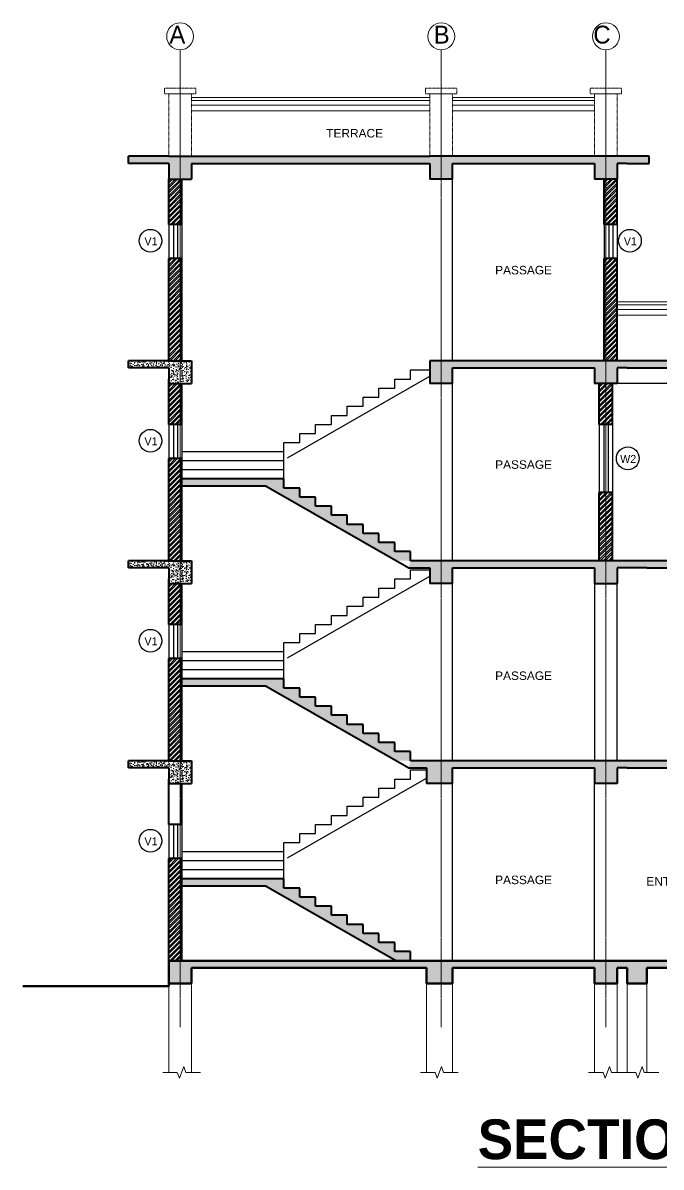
# Model space of a CAD drawing. Header units: inches. Extents: x -3071 to 2534411, y -17796 to 388172.
# Drawn here: x 1591175 to 1602419, y 162418 to 182569 of the extents above; entities that cross this region are included whole.
import ezdxf
from ezdxf.enums import TextEntityAlignment as Align

# ---------------------------------------------------------------- set-up
doc = ezdxf.new("R2010")
doc.units = ezdxf.units.IN
doc.header["$MEASUREMENT"] = 0
doc.linetypes.add('ACAD_ISO08W100', pattern=[36, 24, -3, 6, -3])
doc.linetypes.add('DASHED', pattern=[0.75, 0.5, -0.25])
for name, color, linetype, lineweight in [('001-Archi-Opening Tags', 14, 'Continuous', 25), ('A .8 boundary line', 10, 'Continuous', 53), ('A 0.05 hatch', 252, 'Continuous', 5), ('A 0.13 Text', 6, 'Continuous', 13), ('A 0.13 window elevation', 253, 'Continuous', 13), ('A 0.13parapet partition', 230, 'Continuous', 13), ('A 0.25 back line elevation', 20, 'Continuous', 25), ('A 0.40 wall', 160, 'Continuous', 40), ('A 0.9 RAILING', 100, 'Continuous', 9), ('cen', 50, 'ACAD_ISO08W100', 5), ('ele-1', 62, 'Continuous', 15), ('Grid Tag', 6, 'Continuous', 20), ('text', 7, 'Continuous', 25)]:
    doc.layers.add(name, color=color, linetype=linetype, lineweight=lineweight)
doc.styles.add('AERIAL', font='arial.ttf', dxfattribs={"height": 10})
doc.styles.add('Archi 100', font='GOTHIC.TTF', dxfattribs={"height": 200})
doc.styles.add('CG', font='GOTHIC.TTF', dxfattribs={"height": 40})
doc.styles.get("Standard").update_dxf_attribs({"font": 'GOTHIC.TTF'})
pattern_1 = [(50, (-271992.36, 37502.61), (107.5890274, -9.4128202), [11.25, -123.75]), (355, (-271992.36, 37502.61), (-20.8127, 112.82882), [9, -99]), (100.4514445, (-271983.4, 37501.83), (86.776327, 103.4159986), [9.561029, -105.171317]), (46.1842, (-271992.36, 37532.61), (160.0862, -24.827892), [16.875, -185.625]), (96.6356355, (-271979.02, 37530.54), (140.199292, 146.11779), [14.341551, -157.757064]), (351.184164, (-271992.36, 37532.61), (140.199292, 146.11779), [13.5, -148.5]), (21, (-271977.36, 37525.11), (89.536058, -60.3928336), [11.25, -123.75]), (326, (-271977.36, 37525.11), (36.4973, 108.772507), [9, -99]), (71.451445, (-271969.9, 37520.08), (126.0333565, 48.379673), [9.5610285, -105.171317]), (37.5, (-271992.362, 37502.61), (1.8239783, 49.9340781), [0, -97.8, 0, -100.5, 0, -99.375]), (7.5, (-271992.36, 37502.61), (39.4604306, 59.1617568), [0, -57.3, 0, -95.55, 0, -37.875]), (327.5, (-272025.812, 37502.61), (80.0733654, -3.3832308), [0, -37.5, 0, -117, 0, -155.25]), (317.5, (-272040.81, 37502.61), (87.4779254, 15.0157473), [0, -48.75, 0, -77.7, 0, -110.25])]

# ---------------------------------------------------------------- blocks, each defined once
blk = doc.blocks.new('window tag')
blk.add_circle((0, 0), 200)
at = {"style": 'Archi 100', "flags": 1}
for tag, p in [('WIDTH', (15, 174.5)), ('HEIGHT', (-4.5, -348.5))]:
    blk.add_attdef(tag, p, '', height=200, dxfattribs=at)
at = {"style": 'Archi 100'}
blk.add_attdef('SYMBOL', text='', height=200, dxfattribs=at).set_placement((8, -10.5), align=Align.MIDDLE_CENTER)
blk = doc.blocks.new('grid')
at = {"layer": 'Grid Tag', "linetype": 'Continuous', "ltscale": 30}
blk.add_circle((51, 48), 264, dxfattribs=at)
blk.add_attdef('GRID', (-143, -93), '', height=200)

msp = doc.modelspace()

# ---------------------------------------------------------------- hatches: boundary and pattern name
at = {"layer": 'A 0.05 hatch'}
h = msp.add_hatch(dxfattribs=at)
h.set_pattern_fill('AR-CONC', color=256, scale=15, style=0)
h.set_pattern_definition(pattern_1)
h.paths.add_polyline_path([(1593036.03, 180219.66), (1602208.93, 180219.66), (1602208.93, 180094.66), (1601644.87, 180094.66), (1601644.87, 179819.66), (1601244.87, 179819.66), (1601244.87, 180094.66), (1598744.87, 180094.66), (1598744.87, 179818.75), (1598344.87, 179818.75), (1598344.87, 180094.66), (1594144.87, 180094.66), (1594144.87, 179818.75), (1593744.87, 179819.66), (1593744.87, 180094.66), (1593036.03, 180094.66)])
h = msp.add_hatch(dxfattribs=at)
h.set_pattern_fill('STEEL', color=256, scale=500, style=0)
h.set_pattern_definition([(45, (1325086.22, 59146.136), (-44.194174, 44.194174), []), (45, (1325086.22, 59177.386), (-44.194174, 44.194174), [])])
h.paths.add_polyline_path([(1593744.87, 179019.66), (1593974.87, 179019.66), (1593974.86, 179818.75), (1593744.86, 179818.75)])
h = msp.add_hatch(dxfattribs=at)
h.set_pattern_fill('STEEL', color=256, scale=500, style=0)
h.set_pattern_definition([(45, (1332756.22, 59146.136), (-44.194174, 44.194174), []), (45, (1332756.22, 59177.386), (-44.194174, 44.194174), [])])
h.paths.add_polyline_path([(1601414.87, 179019.66), (1601644.87, 179019.66), (1601644.86, 179818.75), (1601414.86, 179818.75)])
h = msp.add_hatch(dxfattribs=at)
h.set_pattern_fill('STEEL', color=256, scale=500, style=0)
h.set_pattern_definition([(45, (1325086.22, 57225.54), (-44.194174, 44.194174), []), (45, (1325086.22, 57256.79), (-44.194174, 44.194174), [])])
h.paths.add_polyline_path([(1593744.86, 176619.66), (1593974.86, 176619.66), (1593974.86, 178419.66), (1593744.86, 178419.66)])
h = msp.add_hatch(dxfattribs=at)
h.set_pattern_fill('STEEL', color=256, scale=500, style=0)
h.set_pattern_definition([(45, (1332756.22, 57745.95), (-44.194174, 44.194174), []), (45, (1332756.22, 57777.2), (-44.194174, 44.194174), [])])
h.paths.add_polyline_path([(1601414.86, 176619.66), (1601644.86, 176619.66), (1601644.86, 178418.57), (1601414.86, 178418.57)])
h = msp.add_hatch(dxfattribs=at)
h.set_pattern_fill('AR-CONC', color=256, scale=15, style=0)
h.set_pattern_definition(pattern_1)
h.paths.add_polyline_path([(1593036.03, 176619.66), (1594144.87, 176619.66), (1594144.87, 176218.75), (1593744.87, 176218.75), (1593744.87, 176494.66), (1593036.03, 176494.66)])
h = msp.add_hatch(dxfattribs=at)
h.set_pattern_fill('AR-CONC', color=256, scale=15, style=0)
h.set_pattern_definition(pattern_1)
h.paths.add_polyline_path([(1598344.87, 176619.66), (1609019.09, 176620.01), (1609019.09, 176495.01), (1606244.83, 176494.83), (1606244.83, 176218.97), (1605844.83, 176218.97), (1605844.83, 176494.85), (1604194.84, 176494.76), (1604194.84, 176219.19), (1603844.84, 176219.19), (1603844.84, 176494.76), (1601644.87, 176494.66), (1601644.91, 176218.75), (1601244.87, 176218.75), (1601244.87, 176494.66), (1598744.87, 176494.66), (1598744.87, 176218.75), (1598344.87, 176218.75)])
h = msp.add_hatch(dxfattribs=at)
h.set_pattern_fill('STEEL', color=256, scale=500, style=0)
h.set_pattern_definition([(45, (1325086.22, 55544.9), (-44.194174, 44.194174), []), (45, (1325086.22, 55576.15), (-44.194174, 44.194174), [])])
h.paths.add_polyline_path([(1593744.87, 175495.69), (1593974.87, 175495.69), (1593974.86, 176217.52), (1593744.86, 176217.52)])
h = msp.add_hatch(dxfattribs=at)
h.set_pattern_fill('STEEL', color=256, scale=500, style=0)
h.set_pattern_definition([(45, (1332671.22, 55546.136), (-44.194174, 44.194174), []), (45, (1332671.22, 55577.386), (-44.194174, 44.194174), [])])
h.paths.add_polyline_path([(1601329.87, 175496.92), (1601559.87, 175496.92), (1601559.87, 176218.75), (1601329.87, 176218.75)])
h = msp.add_hatch(dxfattribs=at)
h.set_pattern_fill('STEEL', color=256, scale=500, style=0)
h.set_pattern_definition([(45, (1325086.22, 54224.305), (-44.194174, 44.194174), []), (45, (1325086.22, 54255.555), (-44.194174, 44.194174), [])])
h.paths.add_polyline_path([(1593744.86, 173096.92), (1593974.86, 173096.92), (1593974.86, 174896.92), (1593744.86, 174896.92)])
h = msp.add_hatch(dxfattribs=at)
h.set_pattern_fill('AR-CONC', color=256, scale=15, style=0)
h.set_pattern_definition(pattern_1)
h.paths.add_polyline_path([(1593974.87, 174536.92), (1595773.62, 174536.92), (1595773.62, 174376.92), (1596052.62, 174376.92), (1596052.62, 174216.92), (1596331.62, 174216.92), (1596331.62, 174056.92), (1596610.62, 174056.92), (1596610.62, 173896.92), (1596889.62, 173896.92), (1596889.62, 173736.92), (1597168.62, 173736.92), (1597168.62, 173576.92), (1597447.62, 173576.92), (1597447.62, 173416.92), (1597726.62, 173416.92), (1597726.62, 173256.92), (1598005.62, 173256.92), (1598005.62, 173096.92), (1597754.35, 173096.92), (1595461.32, 174411.92), (1593974.87, 174411.92)])
h = msp.add_hatch(dxfattribs=at)
h.set_pattern_fill('STEEL', color=256, scale=500, style=0)
h.set_pattern_definition([(45, (1332671.22, 53625.54), (-44.194174, 44.194174), []), (45, (1332671.22, 53656.79), (-44.194174, 44.194174), [])])
h.paths.add_polyline_path([(1601329.87, 173098.15), (1601559.87, 173098.15), (1601559.87, 174298.15), (1601329.87, 174298.15)])
h = msp.add_hatch(dxfattribs=at)
h.set_pattern_fill('AR-CONC', color=256, scale=15, style=0)
h.set_pattern_definition([(50, (-271992.36, 33979.87), (107.5890274, -9.4128202), [11.25, -123.75]), (355, (-271992.36, 33979.87), (-20.8127, 112.82882), [9, -99]), (100.4514445, (-271983.4, 33979.09), (86.776327, 103.4159986), [9.561029, -105.171317]), (46.1842, (-271992.36, 34009.87), (160.0862, -24.827892), [16.875, -185.625]), (96.6356355, (-271979.02, 34007.8), (140.199292, 146.11779), [14.341551, -157.757064]), (351.184164, (-271992.36, 34009.87), (140.199292, 146.11779), [13.5, -148.5]), (21, (-271977.36, 34002.37), (89.536058, -60.3928336), [11.25, -123.75]), (326, (-271977.36, 34002.37), (36.4973, 108.772507), [9, -99]), (71.451445, (-271969.9, 33997.34), (126.0333565, 48.379673), [9.5610285, -105.171317]), (37.5, (-271992.362, 33979.87), (1.8239783, 49.9340781), [0, -97.8, 0, -100.5, 0, -99.375]), (7.5, (-271992.36, 33979.87), (39.4604306, 59.1617568), [0, -57.3, 0, -95.55, 0, -37.875]), (327.5, (-272025.812, 33979.87), (80.0733654, -3.3832308), [0, -37.5, 0, -117, 0, -155.25]), (317.5, (-272040.81, 33979.87), (87.4779254, 15.0157473), [0, -48.75, 0, -77.7, 0, -110.25])])
h.paths.add_polyline_path([(1593036.03, 173096.92), (1594144.87, 173096.92), (1594144.87, 172696.01), (1593744.87, 172696.01), (1593744.87, 172971.92), (1593036.03, 172971.92)])
h = msp.add_hatch(dxfattribs=at)
h.set_pattern_fill('AR-CONC', color=256, scale=15, style=0)
h.set_pattern_definition(pattern_1)
h.paths.add_polyline_path([(1598005.62, 173096.92), (1611659.86, 173096.92), (1611659.86, 172971.92), (1610846.1, 172971.92), (1610846.1, 172696.65), (1610444.92, 172696.56), (1610444.92, 172971.92), (1606244.86, 172971.92), (1606244.86, 172696.01), (1605844.86, 172696.01), (1605844.86, 172971.92), (1604194.87, 172971.92), (1604194.87, 172696.01), (1603844.87, 172696.01), (1603844.87, 172971.92), (1602169.88, 172971.92), (1601819.88, 172971.92), (1601644.87, 172971.92), (1601644.87, 172696.01), (1601244.87, 172696.01), (1601244.87, 172971.92), (1598744.87, 172971.92), (1598744.87, 172696.01), (1598344.87, 172696.01), (1598344.87, 172971.92), (1597972.32, 172971.92)])
h = msp.add_hatch(dxfattribs=at)
h.set_pattern_fill('STEEL', color=256, scale=500, style=0)
h.set_pattern_definition([(45, (1325086.22, 52023.4), (-44.194174, 44.194174), []), (45, (1325086.22, 52054.65), (-44.194174, 44.194174), [])])
h.paths.add_polyline_path([(1593744.87, 171974.18), (1593974.87, 171974.18), (1593974.86, 172696.01), (1593744.86, 172696.01)])
h = msp.add_hatch(dxfattribs=at)
h.set_pattern_fill('STEEL', color=256, scale=500, style=0)
h.set_pattern_definition([(45, (1325086.22, 50702.8), (-44.194174, 44.194174), []), (45, (1325086.22, 50734.05), (-44.194174, 44.194174), [])])
h.paths.add_polyline_path([(1593744.86, 169575.41), (1593974.86, 169575.41), (1593974.86, 171375.41), (1593744.86, 171375.41)])
h = msp.add_hatch(dxfattribs=at)
h.set_pattern_fill('AR-CONC', color=256, scale=15, style=0)
h.set_pattern_definition([(50, (-271992.36, 41025.35), (107.5890274, -9.4128202), [11.25, -123.75]), (355, (-271992.36, 41025.35), (-20.8127, 112.82882), [9, -99]), (100.4514445, (-271983.4, 41024.56), (86.776327, 103.4159986), [9.561029, -105.171317]), (46.1842, (-271992.36, 41055.35), (160.0862, -24.827892), [16.875, -185.625]), (96.6356355, (-271979.02, 41053.28), (140.199292, 146.11779), [14.341551, -157.757064]), (351.184164, (-271992.36, 41055.35), (140.199292, 146.11779), [13.5, -148.5]), (21, (-271977.36, 41047.85), (89.536058, -60.3928336), [11.25, -123.75]), (326, (-271977.36, 41047.85), (36.4973, 108.772507), [9, -99]), (71.451445, (-271969.9, 41042.81), (126.0333565, 48.379673), [9.5610285, -105.171317]), (37.5, (-271992.362, 41025.347), (1.8239783, 49.9340781), [0, -97.8, 0, -100.5, 0, -99.375]), (7.5, (-271992.36, 41025.347), (39.4604306, 59.1617568), [0, -57.3, 0, -95.55, 0, -37.875]), (327.5, (-272025.812, 41025.347), (80.0733654, -3.3832308), [0, -37.5, 0, -117, 0, -155.25]), (317.5, (-272040.81, 41025.35), (87.4779254, 15.0157473), [0, -48.75, 0, -77.7, 0, -110.25])])
h.paths.add_polyline_path([(1593974.87, 171015.41), (1595773.62, 171015.41), (1595773.62, 170855.41), (1596052.62, 170855.41), (1596052.62, 170695.41), (1596331.62, 170695.41), (1596331.62, 170535.41), (1596610.62, 170535.41), (1596610.62, 170375.41), (1596889.62, 170375.41), (1596889.62, 170215.41), (1597168.62, 170215.41), (1597168.62, 170055.41), (1597447.62, 170055.41), (1597447.62, 169895.41), (1597726.62, 169895.41), (1597726.62, 169735.41), (1598005.62, 169735.41), (1598005.62, 169575.41), (1597754.35, 169575.41), (1595461.32, 170890.41), (1593974.87, 170890.41)])
h = msp.add_hatch(dxfattribs=at)
h.set_pattern_fill('AR-CONC', color=256, scale=15, style=0)
h.set_pattern_definition([(50, (-271992.36, 30458.37), (107.5890274, -9.4128202), [11.25, -123.75]), (355, (-271992.36, 30458.37), (-20.8127, 112.82882), [9, -99]), (100.4514445, (-271983.4, 30457.58), (86.776327, 103.4159986), [9.561029, -105.171317]), (46.1842, (-271992.36, 30488.37), (160.0862, -24.827892), [16.875, -185.625]), (96.6356355, (-271979.02, 30486.3), (140.199292, 146.11779), [14.341551, -157.757064]), (351.184164, (-271992.36, 30488.37), (140.199292, 146.11779), [13.5, -148.5]), (21, (-271977.36, 30480.87), (89.536058, -60.3928336), [11.25, -123.75]), (326, (-271977.36, 30480.87), (36.4973, 108.772507), [9, -99]), (71.451445, (-271969.9, 30475.83), (126.0333565, 48.379673), [9.5610285, -105.171317]), (37.5, (-271992.362, 30458.367), (1.8239783, 49.9340781), [0, -97.8, 0, -100.5, 0, -99.375]), (7.5, (-271992.36, 30458.367), (39.4604306, 59.1617568), [0, -57.3, 0, -95.55, 0, -37.875]), (327.5, (-272025.812, 30458.367), (80.0733654, -3.3832308), [0, -37.5, 0, -117, 0, -155.25]), (317.5, (-272040.81, 30458.37), (87.4779254, 15.0157473), [0, -48.75, 0, -77.7, 0, -110.25])])
h.paths.add_polyline_path([(1593036.03, 169575.41), (1594144.87, 169575.41), (1594144.87, 169174.51), (1593744.87, 169174.51), (1593744.87, 169450.41), (1593036.03, 169450.41)])
h = msp.add_hatch(dxfattribs=at)
h.set_pattern_fill('AR-CONC', color=256, scale=15, style=0)
h.set_pattern_definition(pattern_1)
h.paths.add_polyline_path([(1598005.62, 169575.41), (1611659.86, 169575.41), (1611659.86, 169450.41), (1610846.1, 169450.41), (1610845.41, 169175.24), (1610444.92, 169175.15), (1610444.86, 169450.41), (1606244.86, 169450.41), (1606232.36, 169174.51), (1605844.86, 169174.51), (1605844.86, 169450.41), (1604194.87, 169450.41), (1604194.87, 169174.51), (1603844.87, 169174.51), (1603844.87, 169450.41), (1602169.88, 169450.41), (1601819.88, 169450.41), (1601644.87, 169450.41), (1601644.87, 169174.51), (1601244.87, 169174.51), (1601244.87, 169450.41), (1598744.87, 169450.41), (1598744.87, 169174.51), (1598284.62, 169174.51), (1598284.62, 169450.41), (1597972.32, 169450.41)])
h = msp.add_hatch(dxfattribs=at)
h.set_pattern_fill('STEEL', color=256, scale=500, style=0)
h.set_pattern_definition([(45, (1325086.22, 46101.894), (-44.194174, 44.194174), []), (45, (1325086.22, 46133.144), (-44.194174, 44.194174), [])])
h.paths.add_polyline_path([(1593744.87, 166052.68), (1593974.87, 166052.68), (1593974.87, 167852.84), (1593744.87, 167852.84)])
h = msp.add_hatch(dxfattribs=at)
h.set_pattern_fill('AR-CONC', color=256, scale=15, style=0)
h.set_pattern_definition(pattern_1)
h.paths.add_polyline_path([(1593974.87, 167492.68), (1595773.62, 167492.68), (1595773.62, 167332.68), (1596052.62, 167332.68), (1596052.62, 167172.68), (1596331.62, 167172.68), (1596331.62, 167012.68), (1596610.62, 167012.68), (1596610.62, 166852.68), (1596889.62, 166852.68), (1596889.62, 166692.68), (1597168.62, 166692.68), (1597168.62, 166532.68), (1597447.62, 166532.68), (1597447.62, 166372.68), (1597726.62, 166372.68), (1597726.62, 166212.68), (1598005.62, 166212.68), (1598005.62, 166052.68), (1597754.35, 166052.68), (1595461.32, 167367.68), (1593974.87, 167367.68)])
h = msp.add_hatch(dxfattribs=at)
h.set_pattern_fill('AR-CONC', color=256, scale=15, style=0)
h.set_pattern_definition(pattern_1)
h.paths.add_polyline_path([(1593744.87, 166052.68), (1610846.1, 166052.68), (1610846.1, 165927.68), (1610819.87, 165927.68), (1610819.87, 165652.68), (1610444.92, 165652.68), (1610444.92, 165927.68), (1606244.86, 165927.68), (1606244.86, 165652.68), (1605844.86, 165652.68), (1605844.86, 165927.68), (1604194.87, 165927.68), (1604194.87, 165652.68), (1603844.87, 165652.68), (1603844.87, 165927.68), (1602169.88, 165927.68), (1602169.88, 165652.68), (1601819.88, 165652.68), (1601819.88, 165927.68), (1601644.87, 165927.68), (1601644.87, 165652.68), (1601244.87, 165652.68), (1601244.87, 165927.68), (1598744.87, 165927.68), (1598744.87, 165652.68), (1598284.62, 165652.68), (1598284.62, 165927.68), (1594144.87, 165927.68), (1594144.87, 165652.68), (1593744.87, 165652.68)])

# ---------------------------------------------------------------- linework, layer by layer
at = {"layer": 'A .8 boundary line'}
for p, q in [((1593744.87, 166052.68), (1610819.87, 166052.68)), ((1593744.87, 166052.68), (1593744.87, 165602.68)), ((1594144.87, 165927.68), (1598284.62, 165927.68)), ((1594144.87, 165927.68), (1594144.87, 165652.68)), ((1598284.62, 165652.68), (1598284.62, 165927.68)), ((1598744.87, 165927.68), (1601244.87, 165927.68)), ((1598744.87, 165652.68), (1598744.87, 165927.68)), ((1601244.87, 165652.68), (1601244.87, 165927.68)), ((1601644.87, 165927.68), (1601819.88, 165927.68)), ((1601644.87, 165652.68), (1601644.87, 165927.68)), ((1601819.88, 165652.68), (1601819.88, 165927.68)), ((1602169.88, 165927.68), (1603844.87, 165927.68)), ((1602169.88, 165652.68), (1602169.88, 165927.68)), ((1593744.87, 165652.68), (1594144.87, 165652.68)), ((1598284.62, 165652.68), (1598744.87, 165652.68)), ((1601244.87, 165652.68), (1601644.87, 165652.68)), ((1601819.88, 165652.68), (1602169.88, 165652.68)), ((1593744.87, 165602.68), (1591174.87, 165602.68))]:
    msp.add_line(p, q, dxfattribs=at)
at = {"layer": 'A 0.13 window elevation', "linetype": 'DASHED', "ltscale": 0.005}
for points in [[(1594219.87, 181419.66), (1593669.87, 181419.66), (1593669.87, 181319.66), (1594219.87, 181319.66)], [(1598819.87, 181419.66), (1598269.87, 181419.66), (1598269.87, 181319.66), (1598819.87, 181319.66)], [(1601719.87, 181419.66), (1601169.87, 181419.66), (1601169.87, 181319.66), (1601719.87, 181319.66)], [(1594144.87, 181319.66), (1593744.87, 181319.66), (1593744.87, 180219.66), (1594144.87, 180219.66)], [(1598744.87, 181319.66), (1598344.87, 181319.66), (1598344.87, 180219.66), (1598744.87, 180219.66)], [(1601644.87, 181319.66), (1601244.87, 181319.66), (1601244.87, 180219.66), (1601644.87, 180219.66)]]:
    msp.add_lwpolyline(points, close=True, dxfattribs=at)
at = {"layer": 'A 0.13parapet partition', "ltscale": 20}
for p, q in [((1598344.87, 181119.66), (1594144.87, 181119.66)), ((1598344.87, 181019.66), (1594144.87, 181019.66)), ((1601244.87, 181119.66), (1598744.87, 181119.66)), ((1601244.87, 181019.66), (1598744.87, 181019.66)), ((1607924.86, 177520.01), (1601644.87, 177519.66)), ((1607924.86, 177420.01), (1601644.87, 177419.66))]:
    msp.add_line(p, q, dxfattribs=at)
at = {"layer": 'A 0.25 back line elevation', "ltscale": 20}
for p, q in [((1598744.87, 176619.66), (1598744.87, 179819.66)), ((1593744.87, 179019.66), (1593744.87, 178419.66)), ((1593827.08, 179019.66), (1593827.08, 178419.66)), ((1593898.24, 179019.66), (1593898.24, 178419.66)), ((1593974.87, 179019.66), (1593974.87, 178419.66)), ((1601414.87, 179019.66), (1601414.87, 178419.66)), ((1601497.08, 179019.66), (1601497.08, 178419.66)), ((1601568.24, 179019.66), (1601568.24, 178419.66)), ((1601644.87, 179019.66), (1601644.87, 178419.66)), ((1595835.8, 174908.48), (1598344.87, 176347.37)), ((1598005.62, 176296.92), (1598005.62, 176456.92)), ((1598005.62, 176456.92), (1598344.87, 176456.92)), ((1597447.62, 175976.92), (1597447.62, 176136.92)), ((1597447.62, 176136.92), (1597726.62, 176136.92)), ((1597726.62, 176136.92), (1597726.62, 176296.92)), ((1597726.62, 176296.92), (1598005.62, 176296.92)), ((1598744.87, 173096.92), (1598744.87, 176296.92)), ((1609019.09, 176220.01), (1601644.87, 176218.75)), ((1597168.62, 175816.92), (1597168.62, 175976.92)), ((1597168.62, 175976.92), (1597447.62, 175976.92)), ((1596889.62, 175656.92), (1596889.62, 175816.92)), ((1596889.62, 175816.92), (1597168.62, 175816.92)), ((1596610.62, 175496.92), (1596610.62, 175656.92)), ((1596610.62, 175656.92), (1596889.62, 175656.92)), ((1593744.87, 175496.92), (1593744.87, 174896.92)), ((1593827.08, 175496.92), (1593827.08, 174896.92)), ((1593898.24, 175496.92), (1593898.24, 174896.92)), ((1593974.87, 175496.92), (1593974.87, 174896.92)), ((1596052.62, 175176.92), (1596052.62, 175336.92)), ((1596052.62, 175336.92), (1596331.62, 175336.92)), ((1596331.62, 175336.92), (1596331.62, 175496.92)), ((1596331.62, 175496.92), (1596610.62, 175496.92)), ((1601329.87, 175496.92), (1601329.87, 174296.92)), ((1601412.08, 175496.92), (1601412.08, 174296.92)), ((1601483.24, 175496.92), (1601483.24, 174296.92)), ((1601559.87, 175496.92), (1601559.87, 174296.92)), ((1595773.62, 175016.92), (1595773.62, 175176.92)), ((1595773.62, 175176.92), (1596052.62, 175176.92)), ((1595773.62, 175016.92), (1593974.87, 175016.92)), ((1595773.62, 174536.92), (1595773.62, 175016.92)), ((1595773.62, 174856.92), (1593974.87, 174856.92)), ((1595773.62, 174696.92), (1593974.87, 174696.92)), ((1598005.62, 172775.41), (1598005.62, 172935.41)), ((1598005.62, 172935.41), (1598344.87, 172935.41)), ((1595835.8, 171386.98), (1598344.87, 172825.87)), ((1597726.62, 172615.41), (1597726.62, 172775.41)), ((1597726.62, 172775.41), (1598005.62, 172775.41)), ((1598744.87, 169575.41), (1598744.87, 172775.41)), ((1597447.62, 172455.41), (1597447.62, 172615.41)), ((1597447.62, 172615.41), (1597726.62, 172615.41)), ((1596889.62, 172135.41), (1596889.62, 172295.41)), ((1596889.62, 172295.41), (1597168.62, 172295.41)), ((1597168.62, 172295.41), (1597168.62, 172455.41)), ((1597168.62, 172455.41), (1597447.62, 172455.41)), ((1596610.62, 171975.41), (1596610.62, 172135.41)), ((1596610.62, 172135.41), (1596889.62, 172135.41)), ((1593744.87, 171975.41), (1593744.87, 171375.41)), ((1593827.08, 171975.41), (1593827.08, 171375.41)), ((1593898.24, 171975.41), (1593898.24, 171375.41)), ((1593974.87, 171975.41), (1593974.87, 171375.41)), ((1596331.62, 171815.41), (1596331.62, 171975.41)), ((1596331.62, 171975.41), (1596610.62, 171975.41)), ((1596052.62, 171655.41), (1596052.62, 171815.41)), ((1596052.62, 171815.41), (1596331.62, 171815.41)), ((1595773.62, 171495.41), (1593974.87, 171495.41)), ((1595773.62, 171495.41), (1595773.62, 171655.41)), ((1595773.62, 171655.41), (1596052.62, 171655.41)), ((1595773.62, 171015.41), (1595773.62, 171495.41)), ((1595773.62, 171335.41), (1593974.87, 171335.41)), ((1595773.62, 171175.41), (1593974.87, 171175.41)), ((1595835.8, 167864.24), (1598284.62, 169268.58)), ((1598005.62, 169252.68), (1598005.62, 169412.68)), ((1598005.62, 169412.68), (1598284.62, 169412.68)), ((1597447.62, 168932.68), (1597447.62, 169092.68)), ((1597447.62, 169092.68), (1597726.62, 169092.68)), ((1597726.62, 169092.68), (1597726.62, 169252.68)), ((1597726.62, 169252.68), (1598005.62, 169252.68)), ((1598744.87, 166052.68), (1598744.87, 169174.51)), ((1601244.87, 166052.68), (1601244.87, 169174.51)), ((1597168.62, 168772.68), (1597168.62, 168932.68)), ((1597168.62, 168932.68), (1597447.62, 168932.68)), ((1596889.62, 168612.68), (1596889.62, 168772.68)), ((1596889.62, 168772.68), (1597168.62, 168772.68)), ((1596610.62, 168452.68), (1596610.62, 168612.68)), ((1596610.62, 168612.68), (1596889.62, 168612.68)), ((1593744.87, 168452.68), (1593744.87, 167852.68)), ((1593827.08, 168452.68), (1593827.08, 167852.68)), ((1593898.24, 168452.68), (1593898.24, 167852.68)), ((1593974.87, 168452.68), (1593974.87, 167852.68)), ((1596052.62, 168132.68), (1596052.62, 168292.68)), ((1596052.62, 168292.68), (1596331.62, 168292.68)), ((1596331.62, 168292.68), (1596331.62, 168452.68)), ((1596331.62, 168452.68), (1596610.62, 168452.68)), ((1595773.62, 167972.68), (1595773.62, 168132.68)), ((1595773.62, 168132.68), (1596052.62, 168132.68)), ((1595773.62, 167972.68), (1593974.87, 167972.68)), ((1595773.62, 167492.68), (1595773.62, 167972.68)), ((1595773.62, 167812.68), (1593974.87, 167812.68)), ((1595773.62, 167652.68), (1593974.87, 167652.68))]:
    msp.add_line(p, q, dxfattribs=at)
msp.add_lwpolyline([(1601644.87, 172696.01), (1601244.87, 172696.01), (1601244.87, 169575.41), (1601644.87, 169575.41)], close=True, dxfattribs=at)
at = {"layer": 'A 0.40 wall'}
for p, q in [((1593036.03, 180094.66), (1593036.03, 180219.66)), ((1593744.87, 180219.66), (1593036.03, 180219.66)), ((1593744.87, 180219.66), (1594144.87, 180219.66)), ((1594144.87, 180219.66), (1598344.87, 180219.66)), ((1602208.93, 180219.66), (1598344.87, 180219.66)), ((1602208.93, 180094.66), (1602208.93, 180219.66)), ((1593744.87, 180094.66), (1593036.03, 180094.66)), ((1593744.87, 180094.66), (1593744.87, 179818.75)), ((1594144.87, 180094.66), (1594144.87, 179818.75)), ((1594144.87, 180094.66), (1598344.87, 180094.66)), ((1598344.87, 180094.66), (1598344.87, 179818.75)), ((1598744.87, 179818.75), (1598744.87, 180094.66)), ((1598744.87, 180094.66), (1601244.87, 180094.66)), ((1601244.87, 180094.66), (1601244.87, 179818.75)), ((1601644.87, 180094.66), (1601644.87, 179818.75)), ((1601819.88, 180094.66), (1601644.87, 180094.66)), ((1601819.88, 180094.66), (1602208.93, 180094.66)), ((1593744.87, 179019.66), (1593744.87, 179819.66)), ((1593744.87, 179818.75), (1594144.87, 179818.75)), ((1593974.87, 179019.66), (1593974.87, 179819.66)), ((1598744.87, 179818.75), (1598344.87, 179818.75)), ((1601644.87, 179818.75), (1601244.87, 179818.75)), ((1601414.87, 179019.66), (1601414.87, 179819.66)), ((1601644.87, 179019.66), (1601644.87, 179819.66)), ((1601644.87, 179019.66), (1601644.87, 179819.66)), ((1593974.87, 179019.66), (1593744.87, 179019.66)), ((1601644.87, 179019.66), (1601414.87, 179019.66)), ((1593744.87, 176619.66), (1593744.87, 178419.66)), ((1593974.87, 178419.66), (1593744.87, 178419.66)), ((1593974.87, 176619.66), (1593974.87, 178419.66)), ((1601414.87, 176619.66), (1601414.87, 178419.66)), ((1601644.87, 178419.66), (1601414.87, 178419.66)), ((1601644.87, 177819.66), (1601644.87, 178419.66)), ((1601644.87, 176619.66), (1601644.87, 178419.66)), ((1593036.03, 176494.66), (1593036.03, 176619.66)), ((1593744.87, 176619.66), (1593036.03, 176619.66)), ((1593744.87, 176619.66), (1594144.87, 176619.66)), ((1594144.87, 176619.66), (1594144.87, 176218.75)), ((1609019.09, 176620.01), (1598344.87, 176619.66)), ((1598344.87, 176619.66), (1598344.87, 176218.75)), ((1593744.87, 176494.66), (1593036.03, 176494.66)), ((1593744.87, 176494.66), (1593744.87, 176218.75)), ((1598744.87, 176218.75), (1598744.87, 176494.66)), ((1598744.87, 176494.66), (1601244.87, 176494.66)), ((1601244.87, 176494.66), (1601244.87, 176218.75)), ((1601644.87, 176494.66), (1601644.87, 176218.75)), ((1601819.88, 176494.66), (1601644.87, 176494.66)), ((1601819.88, 176494.66), (1603844.84, 176494.76)), ((1593744.87, 175496.92), (1593744.87, 176296.92)), ((1593744.87, 176218.75), (1594144.87, 176218.75)), ((1593974.87, 175496.92), (1593974.87, 176218.75)), ((1598744.87, 176218.75), (1598344.87, 176218.75)), ((1601644.87, 176218.75), (1601244.87, 176218.75)), ((1601329.87, 175496.92), (1601329.87, 176218.75)), ((1601559.87, 175496.92), (1601559.87, 176218.75)), ((1593974.87, 175496.92), (1593744.87, 175496.92)), ((1601559.87, 175496.92), (1601329.87, 175496.92)), ((1593744.87, 173096.92), (1593744.87, 174896.92)), ((1593974.87, 174896.92), (1593744.87, 174896.92)), ((1593974.87, 173096.92), (1593974.87, 174896.92)), ((1595773.62, 174536.92), (1593974.87, 174536.92)), ((1595773.62, 174376.92), (1595773.62, 174536.92)), ((1595461.32, 174411.92), (1593974.87, 174411.92)), ((1595461.32, 174411.92), (1597972.32, 172971.92)), ((1596052.62, 174376.92), (1595773.62, 174376.92)), ((1596052.62, 174216.92), (1596052.62, 174376.92)), ((1596331.62, 174216.92), (1596052.62, 174216.92)), ((1596331.62, 174056.92), (1596331.62, 174216.92)), ((1601329.87, 173096.92), (1601329.87, 174296.92)), ((1601559.87, 174296.92), (1601329.87, 174296.92)), ((1601559.87, 173096.92), (1601559.87, 174296.92)), ((1596610.62, 174056.92), (1596331.62, 174056.92)), ((1596610.62, 173896.92), (1596610.62, 174056.92)), ((1596889.62, 173896.92), (1596610.62, 173896.92)), ((1596889.62, 173736.92), (1596889.62, 173896.92)), ((1597168.62, 173736.92), (1596889.62, 173736.92)), ((1597168.62, 173576.92), (1597168.62, 173736.92)), ((1597447.62, 173576.92), (1597168.62, 173576.92)), ((1597447.62, 173416.92), (1597447.62, 173576.92)), ((1597726.62, 173416.92), (1597447.62, 173416.92)), ((1597726.62, 173256.92), (1597726.62, 173416.92)), ((1593036.03, 172971.92), (1593036.03, 173096.92)), ((1593744.87, 173096.92), (1593036.03, 173096.92)), ((1593744.87, 173096.92), (1594144.87, 173096.92)), ((1594144.87, 173096.92), (1594144.87, 172696.01)), ((1598005.62, 173256.92), (1597726.62, 173256.92)), ((1598005.62, 173096.92), (1598005.62, 173256.92)), ((1611659.86, 173096.92), (1598005.62, 173096.92)), ((1593744.87, 172971.92), (1593036.03, 172971.92)), ((1593744.87, 172971.92), (1593744.87, 172696.01)), ((1597972.32, 172971.92), (1598344.87, 172971.92)), ((1598344.87, 172971.92), (1598344.87, 172696.01)), ((1598744.87, 172696.01), (1598744.87, 172971.92)), ((1598744.87, 172971.92), (1601244.87, 172971.92)), ((1601244.87, 172971.92), (1601244.87, 172696.01)), ((1601644.87, 172971.92), (1601644.87, 172696.01)), ((1602169.88, 172971.92), (1601644.87, 172971.92)), ((1602169.88, 172971.92), (1603844.87, 172971.92)), ((1593744.87, 171975.41), (1593744.87, 172775.41)), ((1593744.87, 172696.01), (1594144.87, 172696.01)), ((1593974.87, 171975.41), (1593974.87, 172696.01)), ((1598744.87, 172696.01), (1598344.87, 172696.01)), ((1601244.87, 172696.01), (1601644.87, 172696.01)), ((1593974.87, 171975.41), (1593744.87, 171975.41)), ((1593744.87, 169575.41), (1593744.87, 171375.41)), ((1593974.87, 171375.41), (1593744.87, 171375.41)), ((1593974.87, 169575.41), (1593974.87, 171375.41)), ((1595773.62, 171015.41), (1593974.87, 171015.41)), ((1595461.32, 170890.41), (1593974.87, 170890.41)), ((1595461.32, 170890.41), (1597972.32, 169450.41)), ((1595773.62, 170855.41), (1595773.62, 171015.41)), ((1596052.62, 170855.41), (1595773.62, 170855.41)), ((1596052.62, 170695.41), (1596052.62, 170855.41)), ((1596331.62, 170695.41), (1596052.62, 170695.41)), ((1596331.62, 170535.41), (1596331.62, 170695.41)), ((1596610.62, 170535.41), (1596331.62, 170535.41)), ((1596610.62, 170375.41), (1596610.62, 170535.41)), ((1596889.62, 170375.41), (1596610.62, 170375.41)), ((1596889.62, 170215.41), (1596889.62, 170375.41)), ((1597168.62, 170215.41), (1596889.62, 170215.41)), ((1597168.62, 170055.41), (1597168.62, 170215.41)), ((1597447.62, 170055.41), (1597168.62, 170055.41)), ((1597447.62, 169895.41), (1597447.62, 170055.41)), ((1597726.62, 169895.41), (1597447.62, 169895.41)), ((1597726.62, 169735.41), (1597726.62, 169895.41)), ((1598005.62, 169735.41), (1597726.62, 169735.41)), ((1598005.62, 169575.41), (1598005.62, 169735.41)), ((1593036.03, 169450.41), (1593036.03, 169575.41)), ((1593744.87, 169575.41), (1593036.03, 169575.41)), ((1593744.87, 169575.41), (1594144.87, 169575.41)), ((1594144.87, 169575.41), (1594144.87, 169174.51)), ((1611659.86, 169575.41), (1598005.62, 169575.41)), ((1593744.87, 169450.41), (1593036.03, 169450.41)), ((1593744.87, 169450.41), (1593744.87, 169174.51)), ((1597972.32, 169450.41), (1598284.62, 169450.41)), ((1598284.62, 169450.41), (1598284.62, 169174.51)), ((1598744.87, 169174.51), (1598744.87, 169450.41)), ((1598744.87, 169450.41), (1601244.87, 169450.41)), ((1601244.87, 169450.41), (1601244.87, 169174.51)), ((1601644.87, 169450.41), (1601644.87, 169174.51)), ((1601819.88, 169450.41), (1601644.87, 169450.41)), ((1601819.88, 169450.41), (1603844.87, 169450.41)), ((1593744.87, 168452.68), (1593744.87, 169251.77)), ((1593744.87, 169174.51), (1594144.87, 169174.51)), ((1593974.87, 168452.68), (1593974.87, 169174.51)), ((1598744.87, 169174.51), (1598284.62, 169174.51)), ((1601644.87, 169174.51), (1601244.87, 169174.51)), ((1593974.87, 168452.68), (1593744.87, 168452.68)), ((1593744.87, 166052.68), (1593744.87, 167852.68)), ((1593974.87, 167852.68), (1593744.87, 167852.68)), ((1593974.87, 166052.68), (1593974.87, 167852.68)), ((1595773.62, 167492.68), (1593974.87, 167492.68)), ((1595773.62, 167332.68), (1595773.62, 167492.68)), ((1595461.32, 167367.68), (1593974.87, 167367.68)), ((1595461.32, 167367.68), (1597754.35, 166052.68)), ((1596052.62, 167332.68), (1595773.62, 167332.68)), ((1596052.62, 167172.68), (1596052.62, 167332.68)), ((1596331.62, 167172.68), (1596052.62, 167172.68)), ((1596331.62, 167012.68), (1596331.62, 167172.68)), ((1596610.62, 167012.68), (1596331.62, 167012.68)), ((1596610.62, 166852.68), (1596610.62, 167012.68)), ((1596889.62, 166852.68), (1596610.62, 166852.68)), ((1596889.62, 166692.68), (1596889.62, 166852.68)), ((1597168.62, 166692.68), (1596889.62, 166692.68)), ((1597168.62, 166532.68), (1597168.62, 166692.68)), ((1597447.62, 166532.68), (1597168.62, 166532.68)), ((1597447.62, 166372.68), (1597447.62, 166532.68)), ((1597726.62, 166372.68), (1597447.62, 166372.68)), ((1597726.62, 166212.68), (1597726.62, 166372.68)), ((1598005.62, 166212.68), (1597726.62, 166212.68)), ((1598005.62, 166052.68), (1598005.62, 166212.68))]:
    msp.add_line(p, q, dxfattribs=at)
at = {"layer": 'A 0.9 RAILING', "ltscale": 20}
for p, q in [((1598344.87, 181254.66), (1594144.87, 181254.66)), ((1598344.87, 181204.66), (1594144.87, 181204.66)), ((1601244.87, 181254.66), (1598744.87, 181254.66)), ((1601244.87, 181204.66), (1598744.87, 181204.66)), ((1607924.86, 177655.01), (1601644.87, 177654.66)), ((1607924.86, 177605.01), (1601644.87, 177604.66))]:
    msp.add_line(p, q, dxfattribs=at)
at = {"layer": 'cen', "ltscale": 2}
for p, q in [((1593944.87, 164880.85), (1593944.87, 182094.34)), ((1598544.87, 164880.85), (1598544.87, 182094.34)), ((1601444.87, 164880.85), (1601444.87, 182094.34))]:
    msp.add_line(p, q, dxfattribs=at)
at = {"layer": 'ele-1'}
for p, q in [((1593744.87, 165652.68), (1593744.87, 164087.81)), ((1594144.87, 165652.68), (1594144.87, 164087.81)), ((1598284.62, 165652.68), (1598284.62, 164087.81)), ((1598744.87, 165652.68), (1598744.87, 164087.81)), ((1601244.87, 165652.68), (1601244.87, 164087.81)), ((1601644.87, 165652.68), (1601644.87, 164087.81)), ((1601819.88, 165652.68), (1601819.88, 164087.81)), ((1602169.88, 165652.68), (1602169.88, 164087.81))]:
    msp.add_line(p, q, dxfattribs=at)
at = {"layer": 'ele-1', "linetype": 'Continuous'}
for points in [[(1593638.99, 164087.09), (1593895.75, 164087.09), (1593933.25, 163984.06), (1594008.25, 164190.12), (1594045.75, 164087.09), (1594302.52, 164087.09)], [(1598178.74, 164087.09), (1598435.51, 164087.09), (1598473.01, 163984.06), (1598548.01, 164190.12), (1598585.51, 164087.09), (1598842.27, 164087.09)], [(1601138.99, 164087.09), (1601395.75, 164087.09), (1601433.25, 163984.06), (1601508.25, 164190.12), (1601545.75, 164087.09), (1601802.52, 164087.09)], [(1601713.99, 164087.09), (1601970.76, 164087.09), (1602008.26, 163984.06), (1602083.26, 164190.12), (1602120.76, 164087.09), (1602377.53, 164087.09)]]:
    msp.add_lwpolyline(points, dxfattribs=at)

# ---------------------------------------------------------------- block references
ref = msp.add_blockref('grid', (1593991.09, 182288.53), dxfattribs=dict(xscale=-0.8987445155798923, yscale=0.8987445155798923, zscale=0.8987445155798923))
ref.add_attrib('GRID', 'A', (1593755.66, 182204.75), dxfattribs={"height": 314.56})
ref = msp.add_blockref('grid', (1598591.09, 182288.53), dxfattribs=dict(xscale=-0.8987445155798923, yscale=0.8987445155798923, zscale=0.8987445155798923))
ref.add_attrib('GRID', 'B', (1598412.97, 182204.75), dxfattribs={"height": 314.56})
ref = msp.add_blockref('grid', (1601491.09, 182288.53), dxfattribs=dict(xscale=-0.8987445155798923, yscale=0.8987445155798923, zscale=0.8987445155798923))
ref.add_attrib('GRID', 'C', (1601224.65, 182204.75), dxfattribs={"height": 314.56})
at = {"layer": '001-Archi-Opening Tags'}
ref = msp.add_blockref('window tag', (1593423.66, 178732.73), dxfattribs=at)
ref.add_attrib('SYMBOL', 'V1', dxfattribs={"layer": '0', "height": 140, "style": 'CG'}).set_placement((1593431.66, 178722.23), align=Align.MIDDLE_CENTER)
ref = msp.add_blockref('window tag', (1601868.28, 178732.73), dxfattribs=at)
ref.add_attrib('SYMBOL', 'V1', dxfattribs={"layer": '0', "height": 140, "style": 'CG'}).set_placement((1601876.28, 178722.23), align=Align.MIDDLE_CENTER)
ref = msp.add_blockref('window tag', (1593423.66, 175209.99), dxfattribs=at)
ref.add_attrib('SYMBOL', 'V1', dxfattribs={"layer": '0', "height": 140, "style": 'CG'}).set_placement((1593431.66, 175199.49), align=Align.MIDDLE_CENTER)
ref = msp.add_blockref('window tag', (1601830.91, 174900.16), dxfattribs=at)
ref.add_attrib('SYMBOL', 'W2', dxfattribs={"layer": '0', "height": 140, "style": 'CG'}).set_placement((1601838.91, 174889.66), align=Align.MIDDLE_CENTER)
ref = msp.add_blockref('window tag', (1593423.66, 171688.48), dxfattribs=at)
ref.add_attrib('SYMBOL', 'V1', dxfattribs={"layer": '0', "height": 140, "style": 'CG'}).set_placement((1593431.66, 171677.98), align=Align.MIDDLE_CENTER)
ref = msp.add_blockref('window tag', (1593423.66, 168165.75), dxfattribs=at)
ref.add_attrib('SYMBOL', 'V1', dxfattribs={"layer": '0', "height": 140, "style": 'CG'}).set_placement((1593431.66, 168155.25), align=Align.MIDDLE_CENTER)

# ---------------------------------------------------------------- texts
at = {"layer": 'A 0.13 Text', "insert": (1602938.84, 162903.26), "char_height": 700, "width": 13056.4847, "attachment_point": 5, "style": 'CG'}
msp.add_mtext("{\\fCentury Gothic|b1|i0|c0|p34;\\LSECTION AT BB'}", dxfattribs=at)
at = {"layer": 'text', "style": 'AERIAL'}
for s, p in [(' TERRACE', (1596460.68, 180551.08)), ('PASSAGE', (1599494.66, 178139.78)), ('PASSAGE', (1599494.66, 174715.77)), ('PASSAGE', (1599494.66, 170997.1)), ('PASSAGE', (1599494.66, 167401.45)), ('ENTRANCE LOBBY', (1602157.81, 167376.32))]:
    msp.add_text(s, height=150, rotation=360, dxfattribs=at).set_placement(p)

doc.saveas('drawing.dxf')
